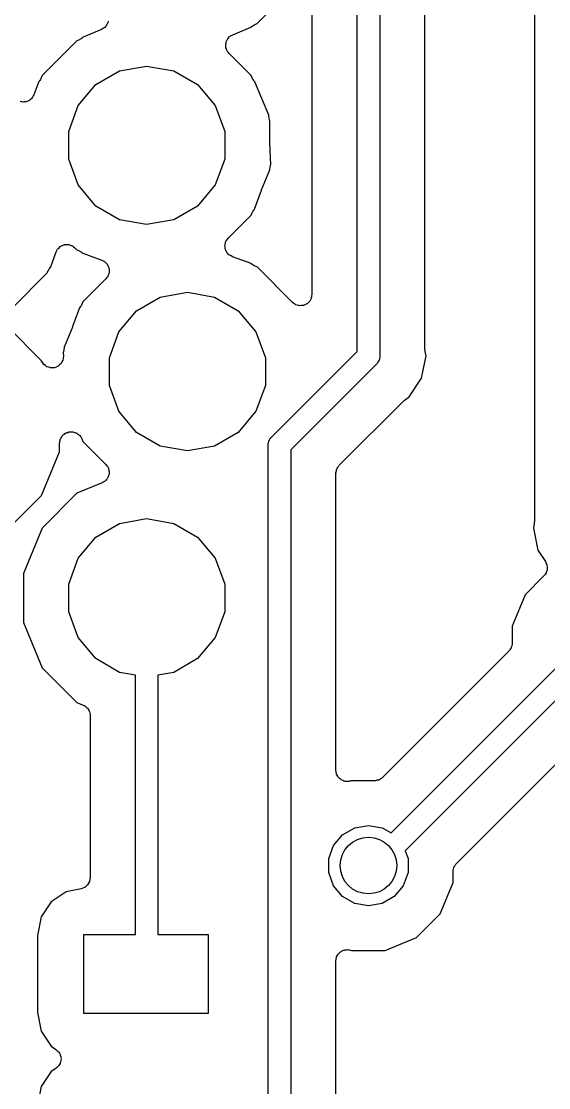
# Model space of a CAD drawing. Extents: x 240.1 to 314.9, y -176.2 to -102.8.
# Drawn here: x 273.95 to 279.88, y -139.48 to -127.51 of the extents above; entities that cross this region are included whole.
import ezdxf

# ---------------------------------------------------------------- set-up
doc = ezdxf.new("R2010")
doc.units = 0
doc.header["$MEASUREMENT"] = 0
doc.layers.add('BLACK', color=7, linetype='CONTINUOUS')

msp = doc.modelspace()

# ---------------------------------------------------------------- linework, layer by layer
at = {"layer": 'BLACK', "linetype": 'CONTINUOUS'}
for p, q in [((277.726, -131.219), (277.726, -116.209)), ((277.98, -116.162), (277.98, -131.266)), ((278.488, -131.196), (278.488, -116.232)), ((279.718, -124.218), (279.718, -133.126)), ((276.603, -127.539), (277.001, -127.14)), ((277.218, -127.23), (277.218, -130.58)), ((274.877, -127.592), (274.864, -127.597)), ((274.883, -127.586), (274.877, -127.592)), ((274.89, -127.581), (274.883, -127.586)), ((274.898, -127.57), (274.89, -127.581)), ((274.908, -127.56), (274.898, -127.57)), ((274.911, -127.553), (274.908, -127.56)), ((274.917, -127.546), (274.911, -127.553)), ((274.921, -127.533), (274.917, -127.546)), ((274.927, -127.52), (274.921, -127.533)), ((274.927, -127.512), (274.927, -127.52)), ((276.328, -127.665), (276.533, -127.58)), ((276.533, -127.58), (276.537, -127.574)), ((276.537, -127.574), (276.547, -127.567)), ((276.547, -127.567), (276.556, -127.56)), ((276.556, -127.56), (276.566, -127.556)), ((276.566, -127.556), (276.575, -127.55)), ((276.575, -127.55), (276.603, -127.539)), ((274.614, -127.714), (274.605, -127.72)), ((274.624, -127.71), (274.614, -127.714)), ((274.633, -127.702), (274.624, -127.71)), ((274.643, -127.696), (274.633, -127.702)), ((274.647, -127.69), (274.643, -127.696)), ((274.852, -127.605), (274.647, -127.69)), ((274.864, -127.597), (274.852, -127.605)), ((276.269, -127.717), (276.272, -127.71)), ((276.272, -127.71), (276.282, -127.7)), ((276.282, -127.7), (276.29, -127.689)), ((276.29, -127.689), (276.297, -127.684)), ((276.297, -127.684), (276.303, -127.678)), ((276.303, -127.678), (276.316, -127.673)), ((276.316, -127.673), (276.328, -127.665)), ((274.577, -127.731), (274.188, -128.121)), ((274.605, -127.72), (274.577, -127.731)), ((276.25, -127.766), (276.253, -127.758)), ((276.251, -127.78), (276.25, -127.766)), ((276.25, -127.793), (276.251, -127.78)), ((276.252, -127.802), (276.25, -127.793)), ((276.252, -127.81), (276.252, -127.802)), ((276.257, -127.823), (276.252, -127.81)), ((276.253, -127.75), (276.259, -127.737)), ((276.253, -127.758), (276.253, -127.75)), ((276.261, -127.836), (276.257, -127.823)), ((276.259, -127.737), (276.263, -127.724)), ((276.263, -127.724), (276.269, -127.717)), ((276.266, -127.843), (276.261, -127.836)), ((276.269, -127.851), (276.266, -127.843)), ((276.278, -127.861), (276.269, -127.851)), ((276.286, -127.872), (276.278, -127.861)), ((276.535, -128.121), (276.286, -127.872)), ((274.789, -128.223), (275.057, -128.069)), ((275.057, -128.069), (275.361, -128.015)), ((275.361, -128.015), (275.666, -128.069)), ((275.666, -128.069), (275.933, -128.223)), ((274.149, -128.189), (274.095, -128.337)), ((274.153, -128.186), (274.149, -128.189)), ((274.159, -128.176), (274.153, -128.186)), ((274.167, -128.167), (274.159, -128.176)), ((274.171, -128.158), (274.167, -128.167)), ((274.176, -128.149), (274.171, -128.158)), ((274.188, -128.121), (274.176, -128.149)), ((276.547, -128.149), (276.535, -128.121)), ((276.552, -128.158), (276.547, -128.149)), ((276.556, -128.167), (276.552, -128.158)), ((276.564, -128.176), (276.556, -128.167)), ((276.57, -128.186), (276.564, -128.176)), ((276.577, -128.191), (276.57, -128.186)), ((276.732, -128.567), (276.577, -128.191)), ((274.591, -128.46), (274.789, -128.223)), ((275.933, -128.223), (276.132, -128.46)), ((273.954, -128.419), (273.938, -128.413)), ((273.959, -128.419), (273.954, -128.419)), ((273.965, -128.42), (273.959, -128.419)), ((273.981, -128.419), (273.965, -128.42)), ((273.998, -128.419), (273.981, -128.419)), ((274.003, -128.417), (273.998, -128.419)), ((274.009, -128.416), (274.003, -128.417)), ((274.024, -128.409), (274.009, -128.416)), ((274.039, -128.404), (274.024, -128.409)), ((274.043, -128.4), (274.039, -128.404)), ((274.049, -128.398), (274.043, -128.4)), ((274.06, -128.386), (274.049, -128.398)), ((274.073, -128.375), (274.06, -128.386)), ((274.076, -128.37), (274.073, -128.375)), ((274.08, -128.366), (274.076, -128.37)), ((274.087, -128.351), (274.08, -128.366)), ((274.095, -128.337), (274.087, -128.351)), ((274.485, -128.75), (274.591, -128.46)), ((276.132, -128.46), (276.238, -128.75)), ((276.733, -128.579), (276.732, -128.567)), ((276.738, -128.6), (276.733, -128.579)), ((276.733, -128.579), (276.733, -128.579)), ((276.733, -128.579), (276.733, -128.579)), ((276.742, -128.622), (276.738, -128.6)), ((276.746, -128.63), (276.742, -128.622)), ((276.742, -128.622), (276.742, -128.622)), ((276.742, -128.622), (276.742, -128.622)), ((276.746, -128.872), (276.746, -128.63)), ((274.485, -129.06), (274.485, -128.75)), ((276.238, -128.75), (276.238, -129.06)), ((276.746, -128.875), (276.746, -128.872)), ((276.746, -128.878), (276.746, -128.875)), ((276.756, -129.12), (276.746, -128.878)), ((274.591, -129.35), (274.485, -129.06)), ((276.238, -129.06), (276.132, -129.35)), ((276.746, -129.172), (276.749, -129.15)), ((276.749, -129.15), (276.753, -129.128)), ((276.753, -129.128), (276.756, -129.12)), ((276.753, -129.128), (276.753, -129.128)), ((276.753, -129.128), (276.753, -129.128)), ((276.653, -129.405), (276.746, -129.18)), ((276.746, -129.18), (276.746, -129.172)), ((276.746, -129.172), (276.746, -129.172)), ((276.746, -129.172), (276.746, -129.172)), ((274.789, -129.587), (274.591, -129.35)), ((276.132, -129.35), (275.933, -129.587)), ((276.574, -129.621), (276.651, -129.41)), ((276.651, -129.41), (276.652, -129.407)), ((276.652, -129.407), (276.653, -129.405)), ((275.057, -129.741), (274.789, -129.587)), ((275.933, -129.587), (275.666, -129.741)), ((276.564, -129.634), (276.57, -129.624)), ((276.57, -129.624), (276.574, -129.621)), ((275.361, -129.795), (275.057, -129.741)), ((275.666, -129.741), (275.361, -129.795)), ((276.277, -129.947), (276.535, -129.689)), ((276.535, -129.689), (276.547, -129.661)), ((276.547, -129.661), (276.552, -129.652)), ((276.552, -129.652), (276.556, -129.643)), ((276.556, -129.643), (276.564, -129.634)), ((276.248, -129.999), (276.252, -129.983)), ((276.252, -129.983), (276.255, -129.978)), ((276.255, -129.978), (276.257, -129.973)), ((276.257, -129.973), (276.268, -129.96)), ((276.268, -129.96), (276.277, -129.947)), ((274.283, -130.271), (274.345, -130.101)), ((274.345, -130.101), (274.353, -130.087)), ((274.353, -130.087), (274.36, -130.072)), ((274.36, -130.072), (274.364, -130.068)), ((274.364, -130.068), (274.367, -130.063)), ((274.367, -130.063), (274.38, -130.053)), ((274.38, -130.053), (274.391, -130.041)), ((274.391, -130.041), (274.396, -130.039)), ((274.396, -130.039), (274.401, -130.035)), ((274.401, -130.035), (274.416, -130.029)), ((274.416, -130.029), (274.431, -130.022)), ((274.431, -130.022), (274.437, -130.022)), ((274.437, -130.022), (274.442, -130.02)), ((274.442, -130.02), (274.459, -130.02)), ((274.459, -130.02), (274.475, -130.018)), ((274.475, -130.018), (274.481, -130.02)), ((274.481, -130.02), (274.486, -130.02)), ((274.486, -130.02), (274.502, -130.026)), ((274.502, -130.026), (274.518, -130.03)), ((274.518, -130.03), (274.522, -130.033)), ((274.522, -130.033), (274.528, -130.035)), ((274.528, -130.035), (274.54, -130.046)), ((274.54, -130.046), (274.554, -130.055)), ((274.554, -130.055), (274.577, -130.079)), ((274.577, -130.079), (274.605, -130.09)), ((274.605, -130.09), (274.614, -130.096)), ((274.614, -130.096), (274.624, -130.1)), ((274.624, -130.1), (274.633, -130.108)), ((274.633, -130.108), (274.643, -130.114)), ((276.241, -130.025), (276.242, -130.02)), ((276.242, -130.042), (276.241, -130.025)), ((276.242, -130.014), (276.248, -129.999)), ((276.242, -130.02), (276.242, -130.014)), ((276.242, -130.058), (276.242, -130.042)), ((276.244, -130.064), (276.242, -130.058)), ((276.245, -130.069), (276.244, -130.064)), ((276.252, -130.084), (276.245, -130.069)), ((276.257, -130.1), (276.252, -130.084)), ((276.261, -130.104), (276.257, -130.1)), ((276.263, -130.109), (276.261, -130.104)), ((274.643, -130.114), (274.645, -130.117)), ((274.645, -130.117), (274.856, -130.194)), ((274.856, -130.194), (274.871, -130.203)), ((274.871, -130.203), (274.886, -130.21)), ((274.886, -130.21), (274.89, -130.214)), ((274.89, -130.214), (274.894, -130.216)), ((274.894, -130.216), (274.905, -130.229)), ((276.275, -130.121), (276.263, -130.109)), ((276.286, -130.134), (276.275, -130.121)), ((276.29, -130.136), (276.286, -130.134)), ((276.294, -130.14), (276.29, -130.136)), ((276.309, -130.147), (276.294, -130.14)), ((276.324, -130.156), (276.309, -130.147)), ((276.535, -130.233), (276.324, -130.156)), ((273.848, -130.734), (274.244, -130.338)), ((274.244, -130.338), (274.256, -130.311)), ((274.256, -130.311), (274.261, -130.303)), ((274.261, -130.303), (274.265, -130.293)), ((274.265, -130.293), (274.273, -130.284)), ((274.273, -130.284), (274.279, -130.274)), ((274.279, -130.274), (274.283, -130.271)), ((274.905, -130.229), (274.917, -130.241)), ((274.917, -130.241), (274.919, -130.246)), ((274.919, -130.246), (274.923, -130.25)), ((274.923, -130.25), (274.928, -130.266)), ((274.928, -130.266), (274.935, -130.281)), ((274.938, -130.336), (274.932, -130.351)), ((274.935, -130.281), (274.936, -130.286)), ((274.936, -130.286), (274.938, -130.292)), ((274.938, -130.292), (274.938, -130.308)), ((274.938, -130.308), (274.939, -130.325)), ((274.939, -130.325), (274.938, -130.33)), ((274.938, -130.33), (274.938, -130.336)), ((276.537, -130.236), (276.535, -130.233)), ((276.547, -130.243), (276.537, -130.236)), ((276.556, -130.25), (276.547, -130.243)), ((276.566, -130.254), (276.556, -130.25)), ((276.575, -130.26), (276.566, -130.254)), ((276.603, -130.271), (276.575, -130.26)), ((277.001, -130.67), (276.603, -130.271)), ((274.903, -130.403), (274.645, -130.661)), ((274.912, -130.39), (274.903, -130.403)), ((274.923, -130.377), (274.912, -130.39)), ((274.925, -130.372), (274.923, -130.377)), ((274.928, -130.367), (274.925, -130.372)), ((274.932, -130.351), (274.928, -130.367)), ((275.514, -130.609), (275.819, -130.555)), ((275.819, -130.555), (276.123, -130.609)), ((277.218, -130.58), (277.215, -130.596)), ((274.628, -130.698), (274.624, -130.707)), ((274.633, -130.689), (274.628, -130.698)), ((274.645, -130.661), (274.633, -130.689)), ((275.247, -130.763), (275.514, -130.609)), ((276.123, -130.609), (276.391, -130.763)), ((277.015, -130.679), (277.001, -130.67)), ((277.027, -130.69), (277.015, -130.679)), ((277.033, -130.692), (277.027, -130.69)), ((277.037, -130.695), (277.033, -130.692)), ((277.053, -130.699), (277.037, -130.695)), ((277.069, -130.705), (277.053, -130.699)), ((277.075, -130.705), (277.069, -130.705)), ((277.08, -130.707), (277.075, -130.705)), ((277.096, -130.705), (277.08, -130.707)), ((277.113, -130.705), (277.096, -130.705)), ((277.118, -130.703), (277.113, -130.705)), ((277.124, -130.703), (277.118, -130.703)), ((277.139, -130.696), (277.124, -130.703)), ((277.154, -130.69), (277.139, -130.696)), ((277.159, -130.686), (277.154, -130.69)), ((277.164, -130.684), (277.159, -130.686)), ((277.176, -130.672), (277.164, -130.684)), ((277.188, -130.662), (277.176, -130.672)), ((277.191, -130.657), (277.188, -130.662)), ((277.195, -130.653), (277.191, -130.657)), ((277.202, -130.638), (277.195, -130.653)), ((277.21, -130.624), (277.202, -130.638)), ((277.211, -130.618), (277.21, -130.624)), ((277.214, -130.613), (277.211, -130.618)), ((277.215, -130.596), (277.214, -130.613)), ((274.606, -130.729), (274.529, -130.94)), ((274.61, -130.726), (274.606, -130.729)), ((274.616, -130.716), (274.61, -130.726)), ((274.624, -130.707), (274.616, -130.716)), ((275.048, -131), (275.247, -130.763)), ((276.391, -130.763), (276.589, -131)), ((274.18, -131.325), (273.8, -130.944)), ((274.527, -130.945), (274.434, -131.17)), ((274.528, -130.943), (274.527, -130.945)), ((274.529, -130.94), (274.528, -130.943)), ((274.942, -131.29), (275.048, -131)), ((276.589, -131), (276.695, -131.29)), ((274.434, -131.178), (274.431, -131.199)), ((274.434, -131.17), (274.434, -131.178)), ((274.434, -131.178), (274.434, -131.178)), ((274.434, -131.178), (274.434, -131.178)), ((274.423, -131.293), (274.42, -131.316)), ((274.426, -131.273), (274.423, -131.293)), ((274.427, -131.222), (274.424, -131.23)), ((274.424, -131.23), (274.426, -131.273)), ((274.431, -131.199), (274.427, -131.222)), ((274.427, -131.222), (274.427, -131.222)), ((274.427, -131.222), (274.427, -131.222)), ((274.942, -131.6), (274.942, -131.29)), ((276.695, -131.29), (276.695, -131.6)), ((276.767, -132.178), (277.726, -131.219)), ((277.977, -131.299), (277.974, -131.316)), ((277.981, -131.283), (277.977, -131.299)), ((277.98, -131.266), (277.981, -131.283)), ((278.49, -131.209), (278.488, -131.196)), ((278.49, -131.221), (278.49, -131.209)), ((278.5, -131.271), (278.49, -131.221)), ((278.49, -131.322), (278.5, -131.271)), ((274.181, -131.327), (274.18, -131.325)), ((274.193, -131.345), (274.181, -131.327)), ((274.205, -131.364), (274.193, -131.345)), ((274.223, -131.378), (274.205, -131.364)), ((274.205, -131.364), (274.205, -131.364)), ((274.205, -131.364), (274.205, -131.364)), ((274.24, -131.391), (274.223, -131.378)), ((274.26, -131.397), (274.24, -131.391)), ((274.24, -131.391), (274.24, -131.391)), ((274.24, -131.391), (274.24, -131.391)), ((274.282, -131.404), (274.26, -131.397)), ((274.302, -131.403), (274.282, -131.404)), ((274.282, -131.404), (274.282, -131.404)), ((274.282, -131.404), (274.282, -131.404)), ((274.326, -131.402), (274.302, -131.403)), ((274.346, -131.394), (274.326, -131.402)), ((274.326, -131.402), (274.326, -131.402)), ((274.326, -131.402), (274.326, -131.402)), ((274.367, -131.385), (274.346, -131.394)), ((274.383, -131.37), (274.367, -131.385)), ((274.367, -131.385), (274.367, -131.385)), ((274.367, -131.385), (274.367, -131.385)), ((274.399, -131.355), (274.383, -131.37)), ((274.409, -131.337), (274.399, -131.355)), ((274.399, -131.355), (274.399, -131.355)), ((274.399, -131.355), (274.399, -131.355)), ((274.42, -131.316), (274.409, -131.337)), ((274.42, -131.316), (274.42, -131.316)), ((274.42, -131.316), (274.42, -131.316)), ((277.939, -131.365), (276.98, -132.324)), ((277.952, -131.354), (277.939, -131.365)), ((277.96, -131.34), (277.952, -131.354)), ((277.97, -131.326), (277.96, -131.34)), ((277.971, -131.32), (277.97, -131.326)), ((277.974, -131.316), (277.971, -131.32)), ((278.451, -131.519), (278.49, -131.322)), ((278.49, -131.322), (278.49, -131.322)), ((278.311, -131.729), (278.451, -131.519)), ((275.048, -131.89), (274.942, -131.6)), ((276.695, -131.6), (276.589, -131.89)), ((277.525, -132.497), (278.249, -131.773)), ((278.249, -131.773), (278.259, -131.766)), ((278.259, -131.766), (278.268, -131.758)), ((278.268, -131.758), (278.311, -131.729)), ((275.247, -132.127), (275.048, -131.89)), ((276.589, -131.89), (276.391, -132.127)), ((274.437, -132.146), (274.447, -132.138)), ((274.447, -132.138), (274.456, -132.135)), ((274.456, -132.135), (274.463, -132.13)), ((274.463, -132.13), (274.476, -132.127)), ((274.476, -132.127), (274.488, -132.123)), ((274.488, -132.123), (274.498, -132.123)), ((274.498, -132.123), (274.507, -132.121)), ((274.507, -132.121), (274.519, -132.123)), ((274.519, -132.123), (274.533, -132.123)), ((274.533, -132.123), (274.541, -132.126)), ((274.541, -132.126), (274.55, -132.127)), ((274.55, -132.127), (274.556, -132.129)), ((274.556, -132.129), (274.565, -132.134)), ((274.565, -132.134), (274.575, -132.137)), ((274.575, -132.137), (274.584, -132.144)), ((275.514, -132.281), (275.247, -132.127)), ((276.391, -132.127), (276.123, -132.281)), ((274.383, -132.248), (274.385, -132.239)), ((274.383, -132.345), (274.383, -132.248)), ((274.385, -132.23), (274.389, -132.217)), ((274.385, -132.239), (274.385, -132.23)), ((274.389, -132.217), (274.391, -132.204)), ((274.391, -132.204), (274.396, -132.196)), ((274.396, -132.196), (274.399, -132.188)), ((274.399, -132.188), (274.407, -132.178)), ((274.407, -132.178), (274.413, -132.166)), ((274.413, -132.166), (274.42, -132.16)), ((274.42, -132.16), (274.426, -132.153)), ((274.426, -132.153), (274.437, -132.146)), ((274.584, -132.144), (274.595, -132.15)), ((274.595, -132.15), (274.602, -132.158)), ((274.602, -132.158), (274.61, -132.164)), ((274.61, -132.164), (274.616, -132.174)), ((274.616, -132.174), (274.624, -132.183)), ((274.624, -132.183), (274.628, -132.192)), ((274.628, -132.192), (274.633, -132.201)), ((274.633, -132.201), (274.645, -132.229)), ((274.645, -132.229), (274.903, -132.487)), ((276.725, -132.26), (276.729, -132.244)), ((276.726, -132.277), (276.725, -132.26)), ((276.729, -132.244), (276.732, -132.227)), ((276.732, -132.227), (276.735, -132.222)), ((276.735, -132.222), (276.736, -132.217)), ((276.736, -132.217), (276.746, -132.203)), ((276.746, -132.203), (276.754, -132.189)), ((276.754, -132.189), (276.767, -132.178)), ((274.18, -132.835), (274.383, -132.345)), ((275.819, -132.335), (275.514, -132.281)), ((276.123, -132.281), (275.819, -132.335)), ((276.726, -140.654), (276.726, -132.277)), ((276.98, -132.324), (276.98, -140.607)), ((274.903, -132.487), (274.91, -132.498)), ((274.91, -132.498), (274.92, -132.508)), ((277.518, -132.505), (277.522, -132.502)), ((277.522, -132.502), (277.525, -132.497)), ((274.92, -132.508), (274.923, -132.516)), ((274.923, -132.516), (274.928, -132.523)), ((274.93, -132.622), (274.925, -132.635)), ((274.928, -132.523), (274.931, -132.536)), ((274.935, -132.609), (274.93, -132.622)), ((274.931, -132.536), (274.937, -132.549)), ((274.936, -132.601), (274.935, -132.609)), ((274.939, -132.593), (274.936, -132.601)), ((274.937, -132.549), (274.937, -132.557)), ((274.937, -132.557), (274.939, -132.565)), ((274.939, -132.565), (274.938, -132.579)), ((274.938, -132.579), (274.939, -132.593)), ((277.488, -132.576), (277.493, -132.56)), ((277.489, -132.582), (277.488, -132.576)), ((277.488, -132.587), (277.489, -132.582)), ((277.488, -135.92), (277.488, -132.587)), ((277.493, -132.56), (277.496, -132.544)), ((277.496, -132.544), (277.498, -132.539)), ((277.498, -132.539), (277.5, -132.533)), ((277.5, -132.533), (277.509, -132.52)), ((277.509, -132.52), (277.518, -132.505)), ((274.861, -132.694), (274.577, -132.811)), ((274.873, -132.686), (274.861, -132.694)), ((274.886, -132.68), (274.873, -132.686)), ((274.891, -132.675), (274.886, -132.68)), ((274.899, -132.67), (274.891, -132.675)), ((274.907, -132.659), (274.899, -132.67)), ((274.917, -132.649), (274.907, -132.659)), ((274.92, -132.642), (274.917, -132.649)), ((274.925, -132.635), (274.92, -132.642)), ((273.805, -133.21), (274.18, -132.835)), ((274.577, -132.811), (274.188, -133.201)), ((275.057, -133.149), (275.361, -133.095)), ((275.361, -133.095), (275.666, -133.149)), ((274.188, -133.201), (273.977, -133.71)), ((274.789, -133.303), (275.057, -133.149)), ((275.666, -133.149), (275.933, -133.303)), ((279.716, -133.151), (279.706, -133.201)), ((279.706, -133.201), (279.755, -133.449)), ((279.718, -133.126), (279.716, -133.139)), ((279.716, -133.139), (279.716, -133.151)), ((274.591, -133.54), (274.789, -133.303)), ((275.933, -133.303), (276.132, -133.54)), ((279.755, -133.449), (279.841, -133.578)), ((274.485, -133.83), (274.591, -133.54)), ((276.132, -133.54), (276.238, -133.83)), ((279.841, -133.578), (279.849, -133.597)), ((279.849, -133.597), (279.858, -133.615)), ((279.856, -133.682), (279.85, -133.702)), ((279.861, -133.662), (279.856, -133.682)), ((279.858, -133.615), (279.858, -133.617)), ((279.858, -133.617), (279.859, -133.618)), ((279.859, -133.618), (279.86, -133.639)), ((279.86, -133.639), (279.862, -133.659)), ((279.862, -133.659), (279.861, -133.661)), ((279.861, -133.661), (279.861, -133.662)), ((273.977, -133.71), (273.977, -134.26)), ((279.825, -133.738), (279.613, -133.95)), ((279.837, -133.721), (279.825, -133.738)), ((279.849, -133.704), (279.837, -133.721)), ((279.85, -133.702), (279.849, -133.703)), ((279.849, -133.703), (279.849, -133.704)), ((274.485, -134.14), (274.485, -133.83)), ((276.238, -133.83), (276.238, -134.14)), ((279.613, -133.95), (279.467, -134.301)), ((274.591, -134.43), (274.485, -134.14)), ((276.238, -134.14), (276.132, -134.43)), ((273.977, -134.26), (274.188, -134.769)), ((279.467, -134.301), (279.467, -134.492)), ((274.789, -134.667), (274.591, -134.43)), ((276.132, -134.43), (275.933, -134.667)), ((279.46, -134.535), (279.457, -134.54)), ((279.463, -134.519), (279.46, -134.535)), ((279.467, -134.503), (279.463, -134.519)), ((279.467, -134.492), (279.467, -134.497)), ((279.467, -134.497), (279.467, -134.503)), ((279.43, -134.582), (278.012, -136)), ((279.434, -134.577), (279.43, -134.582)), ((279.438, -134.574), (279.434, -134.577)), ((279.446, -134.559), (279.438, -134.574)), ((279.456, -134.546), (279.446, -134.559)), ((279.457, -134.54), (279.456, -134.546)), ((274.188, -134.769), (274.577, -135.159)), ((275.057, -134.821), (274.789, -134.667)), ((275.933, -134.667), (275.666, -134.821)), ((278.107, -136.623), (280.025, -134.705)), ((275.234, -134.852), (275.057, -134.821)), ((275.234, -137.763), (275.234, -134.852)), ((275.666, -134.821), (275.488, -134.852)), ((275.488, -134.852), (275.488, -137.763)), ((280.208, -134.881), (278.266, -136.824)), ((274.577, -135.159), (274.648, -135.188)), ((274.648, -135.188), (274.655, -135.192)), ((274.655, -135.192), (274.663, -135.195)), ((274.663, -135.195), (274.674, -135.204)), ((274.674, -135.204), (274.685, -135.212)), ((274.685, -135.212), (274.69, -135.218)), ((274.69, -135.218), (274.697, -135.224)), ((274.697, -135.224), (274.704, -135.236)), ((274.704, -135.236), (274.712, -135.247)), ((274.712, -135.247), (274.715, -135.255)), ((274.715, -135.255), (274.719, -135.262)), ((274.719, -135.262), (274.721, -135.275)), ((274.721, -135.275), (274.725, -135.289)), ((274.725, -135.289), (274.725, -135.297)), ((274.725, -135.297), (274.726, -135.305)), ((274.726, -135.305), (274.726, -137.127)), ((278.843, -136.965), (280.328, -135.48)), ((277.49, -135.934), (277.488, -135.92)), ((277.491, -135.948), (277.49, -135.934)), ((277.494, -135.955), (277.491, -135.948)), ((277.496, -135.964), (277.494, -135.955)), ((277.503, -135.976), (277.496, -135.964)), ((277.508, -135.988), (277.503, -135.976)), ((277.514, -135.995), (277.508, -135.988)), ((277.518, -136.002), (277.514, -135.995)), ((277.528, -136.011), (277.518, -136.002)), ((277.538, -136.021), (277.528, -136.011)), ((277.545, -136.025), (277.538, -136.021)), ((277.551, -136.03), (277.545, -136.025)), ((277.565, -136.035), (277.551, -136.03)), ((277.577, -136.041), (277.565, -136.035)), ((277.585, -136.042), (277.577, -136.041)), ((277.593, -136.045), (277.585, -136.042)), ((277.607, -136.045), (277.593, -136.045)), ((277.621, -136.047), (277.607, -136.045)), ((277.629, -136.045), (277.621, -136.047)), ((277.637, -136.045), (277.629, -136.045)), ((277.65, -136.04), (277.637, -136.045)), ((277.663, -136.037), (277.65, -136.04)), ((277.922, -136.037), (277.663, -136.037)), ((277.927, -136.037), (277.922, -136.037)), ((277.933, -136.037), (277.927, -136.037)), ((277.949, -136.033), (277.933, -136.037)), ((277.965, -136.03), (277.949, -136.033)), ((277.97, -136.027), (277.965, -136.03)), ((277.976, -136.026), (277.97, -136.027)), ((277.989, -136.016), (277.976, -136.026)), ((278.004, -136.008), (277.989, -136.016)), ((278.007, -136.004), (278.004, -136.008)), ((278.012, -136), (278.007, -136.004)), ((277.563, -136.644), (277.699, -136.566)), ((277.699, -136.566), (277.853, -136.539)), ((277.853, -136.539), (278.007, -136.566)), ((278.007, -136.566), (278.107, -136.623)), ((277.462, -136.764), (277.563, -136.644)), ((277.409, -136.912), (277.462, -136.764)), ((277.409, -137.068), (277.409, -136.912)), ((278.266, -136.824), (278.298, -136.912)), ((278.298, -136.912), (278.298, -137.068)), ((278.805, -137.055), (278.806, -137.05)), ((278.806, -137.044), (278.81, -137.028)), ((278.806, -137.05), (278.806, -137.044)), ((278.81, -137.028), (278.813, -137.012)), ((278.813, -137.012), (278.816, -137.007)), ((278.816, -137.007), (278.817, -137.001)), ((278.817, -137.001), (278.827, -136.988)), ((278.827, -136.988), (278.835, -136.973)), ((278.835, -136.973), (278.839, -136.97)), ((278.839, -136.97), (278.843, -136.965)), ((274.719, -137.17), (274.708, -137.188)), ((274.72, -137.167), (274.719, -137.169)), ((274.719, -137.169), (274.719, -137.17)), ((274.723, -137.147), (274.72, -137.167)), ((274.726, -137.127), (274.723, -137.147)), ((277.462, -137.216), (277.409, -137.068)), ((278.298, -137.068), (278.244, -137.216)), ((278.805, -137.179), (278.805, -137.055)), ((274.456, -137.284), (274.288, -137.397)), ((274.624, -137.251), (274.456, -137.284)), ((274.643, -137.244), (274.624, -137.251)), ((274.663, -137.237), (274.643, -137.244)), ((274.664, -137.236), (274.663, -137.237)), ((274.665, -137.235), (274.664, -137.236)), ((274.681, -137.221), (274.665, -137.235)), ((274.697, -137.208), (274.681, -137.221)), ((274.698, -137.206), (274.697, -137.207)), ((274.697, -137.207), (274.697, -137.208)), ((274.708, -137.188), (274.698, -137.206)), ((277.563, -137.336), (277.462, -137.216)), ((278.244, -137.216), (278.143, -137.336)), ((278.66, -137.53), (278.805, -137.179)), ((274.288, -137.397), (274.176, -137.565)), ((277.699, -137.414), (277.563, -137.336)), ((278.143, -137.336), (278.007, -137.414)), ((277.853, -137.441), (277.699, -137.414)), ((278.007, -137.414), (277.853, -137.441)), ((274.176, -137.565), (274.134, -137.776)), ((278.393, -137.797), (278.66, -137.53)), ((274.654, -138.652), (274.654, -137.763)), ((274.654, -137.763), (275.234, -137.763)), ((275.488, -137.763), (276.051, -137.763)), ((276.051, -137.763), (276.051, -138.652)), ((274.134, -137.776), (274.134, -138.639)), ((278.042, -137.942), (278.393, -137.797)), ((277.496, -138.016), (277.503, -138.004)), ((277.503, -138.004), (277.508, -137.992)), ((277.508, -137.992), (277.514, -137.985)), ((277.514, -137.985), (277.518, -137.978)), ((277.518, -137.978), (277.528, -137.969)), ((277.528, -137.969), (277.538, -137.959)), ((277.538, -137.959), (277.545, -137.955)), ((277.545, -137.955), (277.551, -137.95)), ((277.551, -137.95), (277.565, -137.945)), ((277.565, -137.945), (277.577, -137.939)), ((277.577, -137.939), (277.585, -137.938)), ((277.585, -137.938), (277.593, -137.935)), ((277.593, -137.935), (277.607, -137.935)), ((277.607, -137.935), (277.621, -137.933)), ((277.621, -137.933), (277.629, -137.935)), ((277.629, -137.935), (277.637, -137.935)), ((277.637, -137.935), (277.65, -137.94)), ((277.65, -137.94), (277.663, -137.942)), ((277.663, -137.942), (278.042, -137.942)), ((277.488, -138.06), (277.49, -138.046)), ((277.488, -140.344), (277.488, -138.06)), ((277.49, -138.046), (277.491, -138.032)), ((277.491, -138.032), (277.494, -138.025)), ((277.494, -138.025), (277.496, -138.016)), ((274.134, -138.639), (274.176, -138.85)), ((276.051, -138.652), (274.654, -138.652)), ((274.176, -138.85), (274.288, -139.018)), ((274.288, -139.018), (274.342, -139.054)), ((274.342, -139.054), (274.352, -139.064)), ((274.352, -139.064), (274.364, -139.072)), ((274.364, -139.072), (274.368, -139.079)), ((274.368, -139.079), (274.374, -139.085)), ((274.374, -139.085), (274.38, -139.097)), ((274.38, -139.097), (274.388, -139.109)), ((274.388, -139.109), (274.39, -139.117)), ((274.39, -139.203), (274.388, -139.211)), ((274.39, -139.117), (274.394, -139.124)), ((274.394, -139.196), (274.39, -139.203)), ((274.394, -139.124), (274.395, -139.138)), ((274.395, -139.182), (274.394, -139.196)), ((274.395, -139.138), (274.399, -139.152)), ((274.399, -139.168), (274.395, -139.182)), ((274.399, -139.152), (274.398, -139.16)), ((274.398, -139.16), (274.399, -139.168)), ((274.288, -139.302), (274.176, -139.47)), ((274.342, -139.266), (274.288, -139.302)), ((274.352, -139.256), (274.342, -139.266)), ((274.364, -139.248), (274.352, -139.256)), ((274.368, -139.241), (274.364, -139.248)), ((274.374, -139.235), (274.368, -139.241)), ((274.38, -139.223), (274.374, -139.235)), ((274.388, -139.211), (274.38, -139.223)), ((274.176, -139.47), (274.134, -139.681))]:
    msp.add_line(p, q, dxfattribs=at)
at = {"layer": 'BLACK'}
msp.add_circle((277.853, -136.99), 0.318, dxfattribs=at)

doc.saveas('drawing.dxf')
